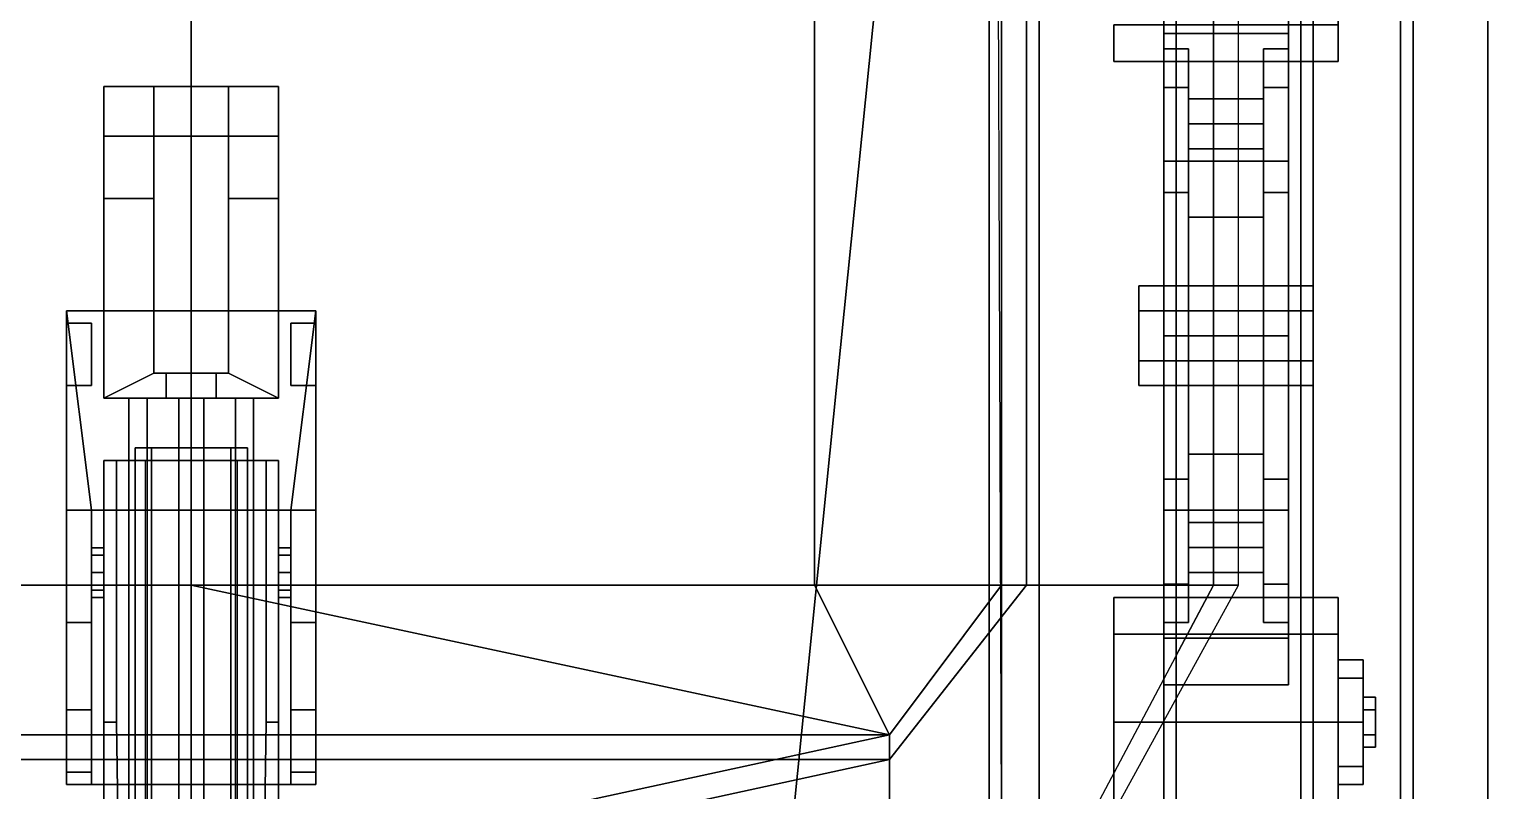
# Model space of a CAD drawing. Header units: millimetres. Extents: x -1.04 to 1.04, y -2.16 to 5.95.
# Drawn here: x -0.13 to 1.04, y -0.405 to 0.206 of the extents above; entities that cross this region are included whole.
import ezdxf

# ---------------------------------------------------------------- set-up
doc = ezdxf.new("R2010")
doc.units = ezdxf.units.MM
for name, color, linetype in [('fenders', 6, 'Continuous'), ('gun', 1, 'Continuous'), ('sleeve', 5, 'Continuous'), ('superstructure', 2, 'Continuous'), ('suspension', 5, 'Continuous'), ('tent1', 3, 'Continuous'), ('tracks', 3, 'Continuous'), ('turret', 2, 'Continuous'), ('wheels', 2, 'Continuous')]:
    doc.layers.add(name, color=color, linetype=linetype)

msp = doc.modelspace()

# ---------------------------------------------------------------- linework, layer by layer
for points in [[(0.65, -1.45, 0.82), (0.65, -1.84, 0.25), (0.65, 1.23, 0.25), (0.65, 1.9, 0.92)], [(0.65, -1.45, 0.82), (0.65, -1.45, 0.82), (0.65, 1.9, 0.92), (0.65, 0.68, 0.92)], [(0.65, 1.23, 0.25), (0.34, -1.84, 0.25), (-0.34, -1.84, 0.25), (-0.65, 1.23, 0.25)], [(0.65, 1.23, 0.25), (0.65, -1.84, 0.25), (0.34, -1.84, 0.25), (0.65, 1.23, 0.25)], [(0.65, 0.68, 0.92), (0.65, 0.68, 0.92), (0.65, -1.186, 0.92), (0.65, -1.45, 0.82)], [(0.64, -0.42, 0.39), (0.64, 0.67, 0.39), (-0.64, 0.67, 0.39), (-0.64, -0.42, 0.39)], [(0.65, -0.42, 0.92), (0.6458, 0.67, 0.92), (0.64, 0.67, 0.39), (0.64, -0.42, 0.39)], [(0.89, -0.42, 0.92), (0.89, 0.25, 0.92), (0.65, 0.6628, 0.92), (0.65, -0.42, 0.92)], [(0.79, -0.42, 1.3), (0.79, 0.25, 1.3), (0.78, 0.25, 1.3), (0.78, -0.42, 1.3)], [(0.78, -0.42, 1.3), (0.78, 0.25, 1.3), (0.89, 0.25, 0.92), (0.89, -0.42, 0.92)], [(0.9, -0.42, 0.92), (0.9, 0.25, 0.92), (0.79, 0.25, 1.3), (0.79, -0.42, 1.3)]]:
    msp.add_3dface(points)
at = {"layer": 'fenders'}
for points in [[(0.9, 0.25, 0.92), (0.9, -0.42, 0.92), (0.97, -1.9, 0.92), (0.97, 1.9, 0.92)], [(0.97, -1.9, 0.92), (0.97, -1.9, 0.88), (0.97, 1.9, 0.88), (0.97, 1.9, 0.92)]]:
    msp.add_3dface(points, dxfattribs=at)
at = {"layer": 'gun'}
for points in [[(-0.07, 0.16, 1.51), (-0.07, 0.12, 1.48), (-0.07, 0.12, 1.64), (-0.07, 0.16, 1.64)], [(-0.03, 0.16, 1.52), (-0.07, 0.16, 1.51), (-0.07, 0.16, 1.64), (-0.03, 0.16, 1.64)], [(0.07, 0.16, 1.51), (0.07, 0.12, 1.48), (-0.07, 0.12, 1.48), (-0.07, 0.16, 1.51)], [(0.03, 0.16, 1.52), (0.07, 0.16, 1.51), (-0.07, 0.16, 1.51), (-0.03, 0.16, 1.52)], [(-0.03, 0.16, 1.64), (-0.07, 0.16, 1.64), (-0.07, 0.12, 1.64), (-0.03, 0.12, 1.64)], [(-0.03, 0.16, 1.52), (-0.03, 0.12, 1.64), (-0.03, 0.07, 1.63), (-0.03, 0.16, 1.52)], [(-0.03, 0.16, 1.52), (-0.03, 0.07, 1.63), (-0.03, -0.07, 1.63), (-0.03, -0.07, 1.52)], [(-0.03, 0.16, 1.52), (-0.03, 0.16, 1.64), (-0.03, 0.12, 1.64), (-0.03, 0.16, 1.52)], [(-0.03, 0.16, 1.52), (-0.03, -0.07, 1.52), (0.03, -0.07, 1.52), (0.03, 0.16, 1.52)], [(0.03, 0.16, 1.52), (0.03, 0.16, 1.52), (0.03, 0.07, 1.63), (0.03, 0.12, 1.64)], [(0.03, 0.07, 1.63), (0.03, 0.16, 1.52), (0.03, -0.07, 1.52), (0.03, -0.07, 1.63)], [(0.07, 0.16, 1.51), (0.03, 0.16, 1.52), (0.03, 0.16, 1.64), (0.07, 0.16, 1.64)], [(0.03, 0.16, 1.64), (0.03, 0.16, 1.63), (0.03, 0.16, 1.52), (0.03, 0.12, 1.64)], [(0.07, 0.16, 1.64), (0.03, 0.16, 1.64), (0.03, 0.12, 1.64), (0.07, 0.12, 1.64)], [(0.07, 0.16, 1.51), (0.07, 0.16, 1.64), (0.07, 0.12, 1.64), (0.07, 0.12, 1.48)], [(-0.07, 0.12, 1.64), (-0.07, 0.12, 1.48), (-0.07, 0.12, 1.48), (-0.07, 0.07, 1.63)], [(-0.07, 0.12, 1.48), (-0.07, -0.09, 1.48), (-0.07, -0.09, 1.63), (-0.07, 0.07, 1.63)], [(0.07, 0.12, 1.48), (0.07, -0.09, 1.48), (-0.07, -0.09, 1.48), (-0.07, 0.12, 1.48)], [(-0.07, 0.12, 1.67), (-0.07, 0.12, 1.64), (-0.07, 0.07, 1.63), (-0.07, 0.07, 1.67)], [(-0.03, 0.12, 1.67), (-0.07, 0.12, 1.67), (-0.07, 0.07, 1.67), (-0.03, 0.07, 1.67)], [(-0.03, 0.12, 1.64), (-0.07, 0.12, 1.64), (-0.07, 0.12, 1.67), (-0.03, 0.12, 1.67)], [(-0.03, 0.12, 1.64), (-0.03, 0.12, 1.67), (-0.03, 0.07, 1.67), (-0.03, 0.07, 1.63)], [(0.03, 0.12, 1.64), (0.03, 0.07, 1.63), (0.03, 0.07, 1.67), (0.03, 0.12, 1.67)], [(0.07, 0.12, 1.64), (0.03, 0.12, 1.64), (0.03, 0.12, 1.67), (0.07, 0.12, 1.67)], [(0.07, 0.12, 1.67), (0.03, 0.12, 1.67), (0.03, 0.07, 1.67), (0.07, 0.07, 1.67)], [(0.07, 0.07, 1.63), (0.07, 0.12, 1.48), (0.07, 0.12, 1.48), (0.07, 0.12, 1.64)], [(0.07, 0.07, 1.63), (0.07, -0.09, 1.63), (0.07, -0.09, 1.48), (0.07, 0.12, 1.48)], [(0.07, 0.07, 1.67), (0.07, 0.07, 1.63), (0.07, 0.12, 1.64), (0.07, 0.12, 1.67)], [(-0.03, 0.07, 1.63), (-0.07, 0.07, 1.63), (-0.07, -0.09, 1.63), (-0.03, -0.07, 1.63)], [(-0.03, 0.07, 1.67), (-0.07, 0.07, 1.67), (-0.07, 0.07, 1.63), (-0.03, 0.07, 1.63)], [(0.07, 0.07, 1.67), (0.03, 0.07, 1.67), (0.03, 0.07, 1.63), (0.07, 0.07, 1.63)], [(0.07, 0.07, 1.63), (0.03, 0.07, 1.63), (0.03, -0.07, 1.63), (0.07, -0.09, 1.63)], [(-0.02, -0.09, 1.63), (-0.02, -0.07, 1.63), (-0.03, -0.07, 1.63), (-0.07, -0.09, 1.63)], [(-0.03, -0.07, 1.52), (-0.03, -0.07, 1.63), (0.03, -0.07, 1.63), (0.03, -0.07, 1.52)], [(-0.02, -0.07, 1.63), (-0.02, -0.07, 1.7), (0.02, -0.07, 1.7), (0.02, -0.07, 1.63)], [(-0.02, -0.07, 1.63), (-0.02, -0.09, 1.63), (-0.02, -0.09, 1.7), (-0.02, -0.07, 1.7)], [(-0.02, -0.07, 1.7), (-0.02, -0.09, 1.7), (0.02, -0.09, 1.7), (0.02, -0.07, 1.7)], [(0.02, -0.07, 1.7), (0.02, -0.09, 1.7), (0.02, -0.09, 1.63), (0.02, -0.07, 1.63)], [(0.02, -0.07, 1.63), (0.02, -0.09, 1.63), (0.07, -0.09, 1.63), (0.03, -0.07, 1.63)], [(0.07, -0.09, 1.48), (0.07, -0.09, 1.63), (-0.07, -0.09, 1.63), (-0.07, -0.09, 1.48)], [(-0.05, -0.09, 1.57), (-0.0354, -0.09, 1.5346), (-0.0354, -0.94, 1.5346), (-0.05, -0.94, 1.57)], [(-0.0354, -0.09, 1.6054), (-0.05, -0.09, 1.57), (-0.05, -0.94, 1.57), (-0.0354, -0.94, 1.6054)], [(-0.0354, -0.09, 1.5346), (0, -0.09, 1.52), (0, -0.94, 1.52), (-0.0354, -0.94, 1.5346)], [(0, -0.09, 1.62), (-0.0354, -0.09, 1.6054), (-0.0354, -0.94, 1.6054), (0, -0.94, 1.62)], [(0.02, -0.09, 1.7), (-0.02, -0.09, 1.7), (-0.02, -0.09, 1.63), (0.02, -0.09, 1.63)], [(-0.01, -0.09, 1.68), (0, -0.09, 1.67), (0, -1.04, 1.67), (-0.01, -1.04, 1.68)], [(0, -0.09, 1.69), (-0.01, -0.09, 1.68), (-0.01, -1.04, 1.68), (0, -1.04, 1.69)], [(0, -0.09, 1.52), (0.0354, -0.09, 1.5346), (0.0354, -0.94, 1.5346), (0, -0.94, 1.52)], [(0, -0.09, 1.67), (0.01, -0.09, 1.68), (0.01, -1.04, 1.68), (0, -1.04, 1.67)], [(0.01, -0.09, 1.68), (0, -0.09, 1.69), (0, -1.04, 1.69), (0.01, -1.04, 1.68)], [(0.0354, -0.09, 1.6054), (0, -0.09, 1.62), (0, -0.94, 1.62), (0.0354, -0.94, 1.6054)], [(0.0354, -0.09, 1.5346), (0.05, -0.09, 1.57), (0.05, -0.94, 1.57), (0.0354, -0.94, 1.5346)], [(0.05, -0.09, 1.57), (0.0354, -0.09, 1.6054), (0.0354, -0.94, 1.6054), (0.05, -0.94, 1.57)]]:
    msp.add_3dface(points, dxfattribs=at)
at = {"layer": 'sleeve'}
for points in [[(-0.07, -0.14, 1.62), (-0.06, -0.14, 1.6), (-0.06, -0.14, 1.52), (-0.07, -0.14, 1.52)], [(-0.07, -0.35, 1.6), (-0.07, -0.14, 1.62), (-0.07, -0.14, 1.52), (-0.07, -0.35, 1.52)], [(-0.05, -0.14, 1.52), (0, -0.14, 1.47), (-0.05, -0.14, 1.4834), (-0.07, -0.14, 1.52)], [(-0.07, -0.14, 1.52), (-0.05, -0.14, 1.4834), (-0.05, -0.93, 1.4834), (-0.07, -1.02, 1.52)], [(-0.05, -0.14, 1.6566), (-0.0318, -0.14, 1.6482), (-0.05, -0.14, 1.62), (-0.07, -0.14, 1.62)], [(-0.07, -0.14, 1.62), (-0.05, -0.14, 1.62), (-0.06, -0.14, 1.6), (-0.07, -0.14, 1.62)], [(-0.07, -0.14, 1.62), (-0.07, -0.35, 1.6), (-0.07, -1.03, 1.6), (-0.07, -1.03, 1.62)], [(-0.05, -0.14, 1.6566), (-0.07, -0.14, 1.62), (-0.07, -1.03, 1.62), (-0.05, -1.03, 1.6566)], [(-0.06, -0.14, 1.6), (-0.06, -0.35, 1.6), (-0.06, -0.35, 1.52), (-0.06, -0.14, 1.52)], [(-0.05, -0.14, 1.52), (-0.06, -0.14, 1.52), (-0.06, -0.35, 1.52), (-0.05, -1.02, 1.52)], [(0, -0.14, 1.5), (-0.05, -0.14, 1.52), (-0.05, -1.02, 1.52), (0, -1.02, 1.5)], [(0, -0.14, 1.5), (0, -0.14, 1.47), (0, -0.14, 1.47), (-0.05, -0.14, 1.52)], [(-0.05, -0.14, 1.4834), (0, -0.14, 1.47), (0, -0.93, 1.47), (-0.05, -0.93, 1.4834)], [(-0.05, -0.14, 1.6566), (-0.0368, -0.14, 1.6601), (-0.0318, -0.14, 1.6482), (-0.05, -0.14, 1.6566)], [(-0.0368, -0.14, 1.6601), (-0.05, -0.14, 1.6566), (-0.05, -1.03, 1.6566), (-0.0368, -1.03, 1.6601)], [(-0.0318, -0.13, 1.7118), (0.045, -0.13, 1.68), (0.0318, -0.13, 1.6482), (-0.045, -0.13, 1.68)], [(-0.0318, -0.13, 1.7118), (-0.045, -0.13, 1.68), (-0.045, -1.31, 1.68), (-0.0318, -1.31, 1.7118)], [(-0.045, -0.13, 1.68), (0.0318, -0.13, 1.6482), (0, -0.13, 1.635), (-0.0318, -0.13, 1.6482)], [(-0.045, -0.13, 1.68), (-0.0318, -0.13, 1.6482), (-0.0318, -1.31, 1.6482), (-0.045, -1.31, 1.68)], [(-0.0368, -0.14, 1.6601), (0, -0.14, 1.635), (-0.0318, -0.14, 1.6482)], [(0, -0.13, 1.725), (0.0318, -0.13, 1.7118), (0.045, -0.13, 1.68), (-0.0318, -0.13, 1.7118)], [(-0.0318, -0.13, 1.6482), (0, -0.13, 1.635), (0, -1.31, 1.635), (-0.0318, -1.31, 1.6482)], [(0, -0.13, 1.725), (-0.0318, -0.13, 1.7118), (-0.0318, -1.31, 1.7118), (0, -1.31, 1.725)], [(0, -0.13, 1.635), (0.0318, -0.13, 1.6482), (0.0318, -1.31, 1.6482), (0, -1.31, 1.635)], [(0.0318, -0.13, 1.7118), (0, -0.13, 1.725), (0, -1.31, 1.725), (0.0318, -1.31, 1.7118)], [(0.05, -0.14, 1.52), (0, -0.14, 1.5), (0, -1.02, 1.5), (0.05, -1.02, 1.52)], [(0.07, -0.14, 1.52), (0.05, -0.14, 1.4834), (0, -0.14, 1.47), (0.05, -0.14, 1.52)], [(0.05, -0.14, 1.52), (0, -0.14, 1.47), (0, -0.14, 1.47), (0, -0.14, 1.5)], [(0, -0.14, 1.47), (0.05, -0.14, 1.4834), (0.05, -0.93, 1.4834), (0, -0.93, 1.47)], [(0.0318, -0.14, 1.6482), (0.05, -0.14, 1.62), (0, -0.14, 1.635)], [(0.045, -0.13, 1.68), (0.0318, -0.13, 1.7118), (0.0318, -1.31, 1.7118), (0.045, -1.31, 1.68)], [(0.0318, -0.13, 1.6482), (0.045, -0.13, 1.68), (0.045, -1.31, 1.68), (0.0318, -1.31, 1.6482)], [(0.05, -0.14, 1.6566), (0.07, -0.14, 1.62), (0.05, -0.14, 1.62), (0.0318, -0.14, 1.6482)], [(0.05, -0.14, 1.6566), (0.0368, -0.14, 1.6601), (0.0368, -1.03, 1.6601), (0.05, -1.03, 1.6566)], [(0.06, -0.14, 1.52), (0.05, -0.14, 1.52), (0.05, -1.02, 1.52), (0.06, -0.35, 1.52)], [(0.05, -0.14, 1.4834), (0.07, -0.14, 1.52), (0.07, -1.02, 1.52), (0.05, -0.93, 1.4834)], [(0.07, -0.14, 1.62), (0.07, -0.14, 1.62), (0.06, -0.14, 1.6), (0.05, -0.14, 1.62)], [(0.07, -0.14, 1.62), (0.05, -0.14, 1.6566), (0.05, -1.03, 1.6566), (0.07, -1.03, 1.62)], [(0.06, -0.35, 1.6), (0.06, -0.14, 1.6), (0.06, -0.14, 1.52), (0.06, -0.35, 1.52)], [(0.06, -0.14, 1.6), (0.07, -0.14, 1.62), (0.07, -0.14, 1.52), (0.06, -0.14, 1.52)], [(0.07, -0.14, 1.62), (0.07, -0.35, 1.6), (0.07, -0.35, 1.52), (0.07, -0.14, 1.52)], [(0.07, -0.35, 1.6), (0.07, -0.14, 1.62), (0.07, -1.03, 1.62), (0.07, -1.03, 1.6)], [(-0.07, -0.21, 1.57), (-0.07, -0.2159, 1.5559), (-0.08, -0.2159, 1.5559), (-0.08, -0.21, 1.57)], [(-0.07, -0.2159, 1.5841), (-0.07, -0.21, 1.57), (-0.08, -0.21, 1.57), (-0.08, -0.2159, 1.5841)], [(0.08, -0.21, 1.57), (0.08, -0.2159, 1.5559), (0.07, -0.2159, 1.5559), (0.07, -0.21, 1.57)], [(0.08, -0.2159, 1.5841), (0.08, -0.21, 1.57), (0.07, -0.21, 1.57), (0.07, -0.2159, 1.5841)], [(-0.07, -0.2159, 1.5559), (-0.07, -0.23, 1.55), (-0.08, -0.23, 1.55), (-0.08, -0.2159, 1.5559)], [(-0.07, -0.23, 1.59), (-0.07, -0.2159, 1.5841), (-0.08, -0.2159, 1.5841), (-0.08, -0.23, 1.59)], [(0.08, -0.2159, 1.5559), (0.08, -0.23, 1.55), (0.07, -0.23, 1.55), (0.07, -0.2159, 1.5559)], [(0.08, -0.23, 1.59), (0.08, -0.2159, 1.5841), (0.07, -0.2159, 1.5841), (0.07, -0.23, 1.59)], [(-0.07, -0.23, 1.55), (-0.07, -0.2441, 1.5559), (-0.08, -0.2441, 1.5559), (-0.08, -0.23, 1.55)], [(-0.07, -0.2441, 1.5841), (-0.07, -0.23, 1.59), (-0.08, -0.23, 1.59), (-0.08, -0.2441, 1.5841)], [(0.08, -0.23, 1.55), (0.08, -0.2441, 1.5559), (0.07, -0.2441, 1.5559), (0.07, -0.23, 1.55)], [(0.08, -0.2441, 1.5841), (0.08, -0.23, 1.59), (0.07, -0.23, 1.59), (0.07, -0.2441, 1.5841)], [(-0.07, -0.2441, 1.5559), (-0.07, -0.25, 1.57), (-0.08, -0.25, 1.57), (-0.08, -0.2441, 1.5559)], [(-0.07, -0.25, 1.57), (-0.07, -0.2441, 1.5841), (-0.08, -0.2441, 1.5841), (-0.08, -0.25, 1.57)], [(0.08, -0.2441, 1.5559), (0.08, -0.25, 1.57), (0.07, -0.25, 1.57), (0.07, -0.2441, 1.5559)], [(0.08, -0.25, 1.57), (0.08, -0.2441, 1.5841), (0.07, -0.2441, 1.5841), (0.07, -0.25, 1.57)], [(-0.06, -0.35, 1.6), (-0.07, -0.35, 1.6), (-0.07, -0.35, 1.52), (-0.06, -0.35, 1.52)], [(-0.06, -0.35, 1.52), (-0.07, -0.35, 1.52), (-0.07, -1.02, 1.52), (-0.05, -1.02, 1.52)], [(0.07, -0.35, 1.52), (0.06, -0.35, 1.52), (0.05, -1.02, 1.52), (0.07, -1.02, 1.52)], [(0.07, -0.35, 1.6), (0.06, -0.35, 1.6), (0.06, -0.35, 1.52), (0.07, -0.35, 1.52)]]:
    msp.add_3dface(points, dxfattribs=at)
at = {"layer": 'superstructure'}
for points in [[(0.65, 0.25, 2.03), (0.82, 0.25, 1.3), (0.82, -0.24, 1.3), (0.65, -0.24, 2.03)], [(0.65, -0.24, 2.03), (0.67, -0.24, 2.03), (0.67, 0.25, 2.03), (0.65, 0.25, 2.03)], [(0.67, -0.24, 2.03), (0.84, -0.24, 1.3), (0.84, 0.25, 1.3), (0.67, 0.25, 2.03)], [(0.82, 0.25, 1.3), (0.79, 0.25, 1.3), (0.79, -0.2965, 1.3), (0.82, -0.24, 1.3)], [(0.65, -0.24, 2.03), (0.82, -0.24, 1.3), (0.56, -0.73, 1.3), (0.56, -0.36, 2.03)], [(0.56, -0.38, 2.03), (0.56, -0.75, 1.3), (0.84, -0.24, 1.3), (0.67, -0.24, 2.03)], [(0.56, -0.36, 2.03), (0.56, -0.38, 2.03), (0.67, -0.24, 2.03), (0.65, -0.24, 2.03)], [(-0.56, -0.36, 2.03), (-0.56, -0.38, 2.03), (0.56, -0.38, 2.03), (0.56, -0.36, 2.03)], [(0.56, -0.36, 2.03), (0.14, -0.4512, 1.85), (-0.43, -0.4512, 1.85), (-0.56, -0.36, 2.03)], [(0.56, -0.36, 2.03), (0.56, -0.73, 1.3), (0.14, -0.659, 1.44), (0.14, -0.4512, 1.85)], [(-0.56, -0.38, 2.03), (-0.43, -0.4712, 1.85), (0.14, -0.4712, 1.85), (0.56, -0.38, 2.03)], [(0.14, -0.4712, 1.85), (0.14, -0.679, 1.44), (0.56, -0.75, 1.3), (0.56, -0.38, 2.03)]]:
    msp.add_3dface(points, dxfattribs=at)
at = {"layer": 'suspension'}
for points in [[(0.9, 0.93, 0.24), (0.9, -0.44, 0.24), (0.9, -0.44, 0.37), (0.9, 0.93, 0.37)], [(0.9, 0.93, 0.37), (0.9, -0.44, 0.37), (1.04, -0.44, 0.37), (1.04, 0.93, 0.37)], [(1.04, 0.93, 0.24), (1.04, -0.44, 0.24), (0.9, -0.44, 0.24), (0.9, 0.93, 0.24)], [(1.04, -0.44, 0.37), (1.04, -0.44, 0.24), (1.04, 0.93, 0.24), (1.04, 0.93, 0.37)]]:
    msp.add_3dface(points, dxfattribs=at)
at = {"layer": 'tent1'}
for points in [[(0, -0.24, 1.98), (0, 0.25, 1.98), (-0.5, 0.25, 1.99), (-0.5, -0.24, 1.99)], [(0.5, -0.24, 1.99), (0.5, 0.25, 1.99), (0, 0.25, 1.98), (0, -0.24, 1.98)], [(0.65, -0.24, 2.03), (0.65, 0.25, 2.03), (0.5, 0.25, 1.99), (0.5, -0.24, 1.99)], [(0.56, -0.36, 2.03), (0, -0.24, 1.98), (-0.5, -0.24, 1.99), (-0.56, -0.36, 2.03)], [(0.56, -0.36, 2.03), (0.5, -0.24, 1.99), (0, -0.24, 1.98), (0.56, -0.36, 2.03)], [(0.56, -0.36, 2.03), (0.65, -0.24, 2.03), (0.5, -0.24, 1.99), (0.56, -0.36, 2.03)]]:
    msp.add_3dface(points, dxfattribs=at)
at = {"layer": 'tracks'}
for points in [[(0.68, 1.18, -0.04), (0.68, -1.32, -0.04), (0.68, -1.31, -0.01), (0.68, 1.16, -0.01)], [(0.98, -1.31, -0.01), (0.98, -1.32, -0.04), (0.98, 1.18, -0.04), (0.98, 1.16, -0.01)], [(0.68, 1.16, -0.01), (0.68, -1.31, -0.01), (0.98, -1.31, -0.01), (0.98, 1.16, -0.01)], [(0.68, -1.62, 0.74), (0.68, -1.61, 0.78), (0.68, 0.29, 0.78), (0.68, 0.28, 0.74)], [(0.68, 0.29, 0.78), (0.68, -1.61, 0.78), (0.98, -1.61, 0.78), (0.98, 0.29, 0.78)], [(0.98, 0.29, 0.78), (0.98, -1.61, 0.78), (0.98, -1.62, 0.74), (0.98, 0.28, 0.74)], [(0.98, 0.28, 0.74), (0.98, -1.62, 0.74), (0.68, -1.62, 0.74), (0.68, 0.28, 0.74)]]:
    msp.add_3dface(points, dxfattribs=at)
at = {"layer": 'turret'}
for points in [[(-0.1, -0.02, 1.32), (0.1, -0.02, 1.32), (0.1, -0.02, 1.31), (-0.1, -0.02, 1.31)], [(-0.08, -0.18, 1.32), (0.08, -0.18, 1.32), (0.1, -0.02, 1.32), (-0.1, -0.02, 1.32)], [(-0.1, -0.18, 1.32), (-0.08, -0.18, 1.32), (-0.1, -0.02, 1.32)], [(-0.1, -0.02, 1.31), (-0.1, -0.4, 1.31), (-0.1, -0.18, 1.32), (-0.1, -0.02, 1.32)], [(0.08, -0.18, 1.32), (0.1, -0.18, 1.32), (0.1, -0.02, 1.32)], [(0.1, -0.02, 1.32), (0.1, -0.18, 1.32), (0.1, -0.4, 1.31), (0.1, -0.02, 1.31)], [(-0.1, -0.03, 0.39), (-0.1, -0.08, 0.39), (-0.1, -0.08, 1.31), (-0.1, -0.03, 1.31)], [(-0.1, -0.03, 1.31), (-0.08, -0.03, 1.31), (-0.08, -0.03, 0.39), (-0.1, -0.03, 0.39)], [(-0.08, -0.08, 0.39), (-0.08, -0.03, 0.39), (-0.08, -0.03, 1.31), (-0.08, -0.08, 1.31)], [(0.08, -0.03, 1.31), (0.1, -0.03, 1.31), (0.1, -0.03, 0.39), (0.08, -0.03, 0.39)], [(0.08, -0.03, 0.39), (0.08, -0.08, 0.39), (0.08, -0.08, 1.31), (0.08, -0.03, 1.31)], [(0.1, -0.08, 0.39), (0.1, -0.03, 0.39), (0.1, -0.03, 1.31), (0.1, -0.08, 1.31)], [(-0.1, -0.08, 0.39), (-0.08, -0.08, 0.39), (-0.08, -0.08, 1.31), (-0.1, -0.08, 1.31)], [(0.08, -0.08, 0.39), (0.1, -0.08, 0.39), (0.1, -0.08, 1.31), (0.08, -0.08, 1.31)], [(-0.1, -0.4, 1.32), (-0.1, -0.27, 1.61), (-0.1, -0.18, 1.61), (-0.1, -0.18, 1.32)], [(-0.1, -0.18, 1.61), (-0.08, -0.18, 1.61), (-0.08, -0.18, 1.32), (-0.1, -0.18, 1.32)], [(-0.1, -0.27, 1.61), (-0.08, -0.27, 1.61), (-0.08, -0.18, 1.61), (-0.1, -0.18, 1.61)], [(-0.1, -0.18, 1.32), (-0.1, -0.4, 1.31), (-0.1, -0.4, 1.32), (-0.1, -0.18, 1.32)], [(-0.08, -0.27, 1.61), (-0.08, -0.4, 1.32), (-0.08, -0.18, 1.32), (-0.08, -0.18, 1.61)], [(-0.08, -0.4, 1.32), (0.08, -0.4, 1.32), (0.08, -0.18, 1.32), (-0.08, -0.18, 1.32)], [(0.08, -0.27, 1.61), (0.1, -0.27, 1.61), (0.1, -0.18, 1.61), (0.08, -0.18, 1.61)], [(0.08, -0.18, 1.61), (0.1, -0.18, 1.61), (0.1, -0.18, 1.32), (0.08, -0.18, 1.32)], [(0.08, -0.4, 1.32), (0.08, -0.27, 1.61), (0.08, -0.18, 1.61), (0.08, -0.18, 1.32)], [(0.1, -0.27, 1.61), (0.1, -0.4, 1.32), (0.1, -0.18, 1.32), (0.1, -0.18, 1.61)], [(0.1, -0.4, 1.31), (0.1, -0.18, 1.32), (0.1, -0.18, 1.32), (0.1, -0.4, 1.32)], [(-0.1, -0.4, 1.32), (-0.08, -0.4, 1.32), (-0.08, -0.27, 1.61), (-0.1, -0.27, 1.61)], [(0.08, -0.4, 1.32), (0.1, -0.4, 1.32), (0.1, -0.27, 1.61), (0.08, -0.27, 1.61)], [(-0.1, -0.34, 0.39), (-0.1, -0.39, 0.39), (-0.1, -0.39, 1.31), (-0.1, -0.34, 1.31)], [(-0.08, -0.34, 0.39), (-0.1, -0.34, 0.39), (-0.1, -0.34, 1.31), (-0.08, -0.34, 1.31)], [(-0.08, -0.39, 0.39), (-0.08, -0.34, 0.39), (-0.08, -0.34, 1.31), (-0.08, -0.39, 1.31)], [(0.1, -0.34, 0.39), (0.08, -0.34, 0.39), (0.08, -0.34, 1.31), (0.1, -0.34, 1.31)], [(0.08, -0.34, 0.39), (0.08, -0.39, 0.39), (0.08, -0.39, 1.31), (0.08, -0.34, 1.31)], [(0.1, -0.39, 0.39), (0.1, -0.34, 0.39), (0.1, -0.34, 1.31), (0.1, -0.39, 1.31)], [(-0.1, -0.39, 0.39), (-0.08, -0.39, 0.39), (-0.08, -0.39, 1.31), (-0.1, -0.39, 1.31)], [(0.08, -0.39, 0.39), (0.1, -0.39, 0.39), (0.1, -0.39, 1.31), (0.08, -0.39, 1.31)], [(-0.1, -0.4, 1.31), (0.1, -0.4, 1.31), (0.1, -0.4, 1.32), (-0.1, -0.4, 1.32)]]:
    msp.add_3dface(points, dxfattribs=at)
at = {"layer": 'wheels'}
for points in [[(0.88, 0.2025, 0.39), (0.88, 0.24, 0.25), (0.78, 0.24, 0.25), (0.78, 0.2025, 0.39)], [(0.78, 0.2025, 0.39), (0.78, 0.24, 0.25), (0.78, 0.19, 0.25), (0.78, 0.1592, 0.365)], [(0.88, 0.24, 0.25), (0.88, 0.2025, 0.11), (0.78, 0.2025, 0.11), (0.78, 0.24, 0.25)], [(0.78, 0.24, 0.25), (0.78, 0.2025, 0.11), (0.78, 0.1592, 0.135), (0.78, 0.19, 0.25)], [(0.88, 0.24, 0.25), (0.88, 0.2025, 0.39), (0.88, 0.1592, 0.365), (0.88, 0.19, 0.25)], [(0.88, 0.2025, 0.11), (0.88, 0.24, 0.25), (0.88, 0.19, 0.25), (0.88, 0.1592, 0.135)], [(0.92, 0.18, 0.66), (0.92, 0.2093, 0.5893), (0.92, 0.2446, 0.6246), (0.92, 0.23, 0.66)], [(0.92, 0.2093, 0.7307), (0.92, 0.18, 0.66), (0.92, 0.23, 0.66), (0.92, 0.2446, 0.6954)], [(0.74, 0.18, 0.66), (0.74, 0.2093, 0.5893), (0.92, 0.2093, 0.5893), (0.92, 0.18, 0.66)], [(0.74, 0.2093, 0.7307), (0.74, 0.18, 0.66), (0.92, 0.18, 0.66), (0.92, 0.2093, 0.7307)], [(0.88, 0.2025, 0.11), (0.88, 0.1, 0.0075), (0.78, 0.1, 0.0075), (0.78, 0.2025, 0.11)], [(0.78, 0.2025, 0.11), (0.78, 0.1, 0.0075), (0.78, 0.075, 0.0508), (0.78, 0.1592, 0.135)], [(0.88, 0.1, 0.4925), (0.88, 0.2025, 0.39), (0.78, 0.2025, 0.39), (0.78, 0.1, 0.4925)], [(0.78, 0.1, 0.4925), (0.78, 0.2025, 0.39), (0.78, 0.1592, 0.365), (0.78, 0.075, 0.4492)], [(0.88, 0.1, 0.0075), (0.88, 0.2025, 0.11), (0.88, 0.1592, 0.135), (0.88, 0.075, 0.0508)], [(0.88, 0.2025, 0.39), (0.88, 0.1, 0.4925), (0.88, 0.075, 0.4492), (0.88, 0.1592, 0.365)], [(0.8, 0.19, 0.25), (0.8, 0.1592, 0.365), (0.78, 0.1592, 0.365), (0.78, 0.19, 0.25)], [(0.8, 0.1592, 0.135), (0.8, 0.19, 0.25), (0.78, 0.19, 0.25), (0.78, 0.1592, 0.135)], [(0.8, 0.1592, 0.365), (0.8, 0.19, 0.25), (0.8, 0.15, 0.25), (0.8, 0.1299, 0.325)], [(0.8, 0.1592, 0.135), (0.8, 0.1299, 0.175), (0.8, 0.15, 0.25), (0.8, 0.19, 0.25)], [(0.86, 0.1592, 0.365), (0.86, 0.1299, 0.325), (0.86, 0.15, 0.25), (0.86, 0.19, 0.25)], [(0.86, 0.1592, 0.365), (0.86, 0.19, 0.25), (0.88, 0.19, 0.25), (0.88, 0.1592, 0.365)], [(0.86, 0.1592, 0.135), (0.86, 0.19, 0.25), (0.86, 0.15, 0.25), (0.86, 0.1299, 0.175)], [(0.86, 0.19, 0.25), (0.86, 0.1592, 0.135), (0.88, 0.1592, 0.135), (0.88, 0.19, 0.25)], [(0.8, 0.075, 0.0508), (0.8, 0.1592, 0.135), (0.78, 0.1592, 0.135), (0.78, 0.075, 0.0508)], [(0.8, 0.1592, 0.365), (0.8, 0.075, 0.4492), (0.78, 0.075, 0.4492), (0.78, 0.1592, 0.365)], [(0.8, 0.1299, 0.325), (0.8, 0, 0.25), (0.8, -0.02, 0.2846), (0.8, 0.1592, 0.365)], [(0.8, 0.1592, 0.365), (0.8, -0.02, 0.2846), (0.8, 0.1099, 0.3596)], [(0.8, 0.1592, 0.135), (0.8, 0.075, 0.0508), (0.8, 0.055, 0.0855), (0.8, 0.1099, 0.1404)], [(0.8, 0.1099, 0.1404), (0.8, -0.02, 0.2154), (0.8, 0, 0.25), (0.8, 0.1592, 0.135)], [(0.8, 0.1592, 0.135), (0.8, 0, 0.25), (0.8, 0.1299, 0.175)], [(0.8, 0.1592, 0.365), (0.8, 0.1099, 0.3596), (0.8, 0.055, 0.4145), (0.8, 0.075, 0.4492)], [(0.86, 0.1592, 0.365), (0.86, 0, 0.25), (0.86, 0.1299, 0.325)], [(0.86, 0.1099, 0.3596), (0.86, -0.02, 0.2846), (0.86, 0, 0.25), (0.86, 0.1592, 0.365)], [(0.86, 0.1592, 0.135), (0.86, -0.02, 0.2154), (0.86, 0.1099, 0.1404)], [(0.86, 0.1299, 0.175), (0.86, 0, 0.25), (0.86, -0.02, 0.2154), (0.86, 0.1592, 0.135)], [(0.86, 0.1592, 0.135), (0.86, 0.1099, 0.1404), (0.86, 0.055, 0.0855), (0.86, 0.075, 0.0508)], [(0.86, 0.1592, 0.135), (0.86, 0.075, 0.0508), (0.88, 0.075, 0.0508), (0.88, 0.1592, 0.135)], [(0.86, 0.1592, 0.365), (0.86, 0.075, 0.4492), (0.86, 0.055, 0.4145), (0.86, 0.1099, 0.3596)], [(0.86, 0.075, 0.4492), (0.86, 0.1592, 0.365), (0.88, 0.1592, 0.365), (0.88, 0.075, 0.4492)], [(0.86, 0.15, 0.25), (0.86, 0.1299, 0.325), (0.8, 0.1299, 0.325), (0.8, 0.15, 0.25)], [(0.86, 0.1299, 0.175), (0.86, 0.15, 0.25), (0.8, 0.15, 0.25), (0.8, 0.1299, 0.175)], [(0.86, 0.1299, 0.325), (0.86, 0, 0.25), (0.8, 0, 0.25), (0.8, 0.1299, 0.325)], [(0.86, 0, 0.25), (0.86, 0.1299, 0.175), (0.8, 0.1299, 0.175), (0.8, 0, 0.25)], [(0.86, -0.02, 0.2846), (0.86, 0.1099, 0.3596), (0.8, 0.1099, 0.3596), (0.8, -0.02, 0.2846)], [(0.86, 0.055, 0.0855), (0.86, 0.1099, 0.1404), (0.8, 0.1099, 0.1404), (0.8, 0.055, 0.0855)], [(0.86, 0.1099, 0.1404), (0.86, -0.02, 0.2154), (0.8, -0.02, 0.2154), (0.8, 0.1099, 0.1404)], [(0.86, 0.1099, 0.3596), (0.86, 0.055, 0.4145), (0.8, 0.055, 0.4145), (0.8, 0.1099, 0.3596)], [(0.78, 0.1, 0.0075), (0.78, -0.04, -0.03), (0.78, -0.04, 0.02), (0.78, 0.075, 0.0508)], [(0.88, 0.1, 0.0075), (0.88, -0.04, -0.03), (0.78, -0.04, -0.03), (0.78, 0.1, 0.0075)], [(0.78, -0.04, 0.53), (0.78, 0.1, 0.4925), (0.78, 0.075, 0.4492), (0.78, -0.04, 0.48)], [(0.88, -0.04, 0.53), (0.88, 0.1, 0.4925), (0.78, 0.1, 0.4925), (0.78, -0.04, 0.53)], [(0.88, -0.04, -0.03), (0.88, 0.1, 0.0075), (0.88, 0.075, 0.0508), (0.88, -0.04, 0.02)], [(0.88, 0.1, 0.4925), (0.88, -0.04, 0.53), (0.88, -0.04, 0.48), (0.88, 0.075, 0.4492)], [(0.8, -0.04, 0.02), (0.8, 0.075, 0.0508), (0.78, 0.075, 0.0508), (0.78, -0.04, 0.02)], [(0.8, 0.075, 0.4492), (0.8, -0.04, 0.48), (0.78, -0.04, 0.48), (0.78, 0.075, 0.4492)], [(0.8, -0.04, 0.02), (0.8, -0.02, 0.0654), (0.8, 0.055, 0.0855), (0.8, 0.075, 0.0508)], [(0.8, -0.04, 0.48), (0.8, 0.075, 0.4492), (0.8, 0.055, 0.4145), (0.8, -0.02, 0.4346)], [(0.86, -0.04, 0.02), (0.86, 0.075, 0.0508), (0.86, 0.055, 0.0855), (0.86, -0.02, 0.0654)], [(0.86, 0.075, 0.0508), (0.86, -0.04, 0.02), (0.88, -0.04, 0.02), (0.88, 0.075, 0.0508)], [(0.86, -0.04, 0.48), (0.86, 0.075, 0.4492), (0.88, 0.075, 0.4492), (0.88, -0.04, 0.48)], [(0.86, -0.04, 0.48), (0.86, -0.02, 0.4346), (0.86, 0.055, 0.4145), (0.86, 0.075, 0.4492)], [(0.86, -0.02, 0.0654), (0.86, 0.055, 0.0855), (0.8, 0.055, 0.0855), (0.8, -0.02, 0.0654)], [(0.86, 0.055, 0.4145), (0.86, -0.02, 0.4346), (0.8, -0.02, 0.4346), (0.8, 0.055, 0.4145)], [(0.8, 0, 0.25), (0.8, -0.02, 0.2154), (0.76, -0.02, 0.2154), (0.76, 0, 0.25)], [(0.8, -0.02, 0.2846), (0.8, 0, 0.25), (0.76, 0, 0.25), (0.76, -0.02, 0.2846)], [(0.86, -0.02, 0.2154), (0.86, 0, 0.25), (0.9, 0, 0.25), (0.9, -0.02, 0.2154)], [(0.86, 0, 0.25), (0.86, -0.02, 0.2846), (0.9, -0.02, 0.2846), (0.9, 0, 0.25)], [(0.8, -0.02, 0.2154), (0.8, -0.06, 0.2154), (0.76, -0.06, 0.2154), (0.76, -0.02, 0.2154)], [(0.8, -0.06, 0.2846), (0.8, -0.02, 0.2846), (0.76, -0.02, 0.2846), (0.76, -0.06, 0.2846)], [(0.8, -0.02, 0.4346), (0.8, -0.02, 0.2846), (0.8, -0.06, 0.2846), (0.8, -0.04, 0.48)], [(0.86, -0.02, 0.4346), (0.86, -0.02, 0.2846), (0.8, -0.02, 0.2846), (0.8, -0.02, 0.4346)], [(0.8, -0.06, 0.0654), (0.8, -0.06, 0.2154), (0.8, -0.02, 0.2154), (0.8, -0.04, 0.02)], [(0.8, -0.04, 0.02), (0.8, -0.02, 0.2154), (0.8, -0.02, 0.0654)], [(0.86, -0.02, 0.2154), (0.86, -0.02, 0.0654), (0.8, -0.02, 0.0654), (0.8, -0.02, 0.2154)], [(0.86, -0.06, 0.4346), (0.86, -0.06, 0.2846), (0.86, -0.02, 0.2846), (0.86, -0.04, 0.48)], [(0.86, -0.04, 0.48), (0.86, -0.02, 0.2846), (0.86, -0.02, 0.4346)], [(0.86, -0.02, 0.0654), (0.86, -0.02, 0.2154), (0.86, -0.06, 0.2154), (0.86, -0.04, 0.02)], [(0.86, -0.02, 0.2846), (0.86, -0.06, 0.2846), (0.9, -0.06, 0.2846), (0.9, -0.02, 0.2846)], [(0.86, -0.06, 0.2154), (0.86, -0.02, 0.2154), (0.9, -0.02, 0.2154), (0.9, -0.06, 0.2154)], [(0.8, -0.155, 0.0508), (0.8, -0.04, 0.02), (0.78, -0.04, 0.02), (0.78, -0.155, 0.0508)], [(0.78, -0.04, -0.03), (0.78, -0.18, 0.0075), (0.78, -0.155, 0.0508), (0.78, -0.04, 0.02)], [(0.88, -0.04, -0.03), (0.88, -0.18, 0.0075), (0.78, -0.18, 0.0075), (0.78, -0.04, -0.03)], [(0.78, -0.18, 0.4925), (0.78, -0.04, 0.53), (0.78, -0.04, 0.48), (0.78, -0.155, 0.4492)], [(0.88, -0.18, 0.4925), (0.88, -0.04, 0.53), (0.78, -0.04, 0.53), (0.78, -0.18, 0.4925)], [(0.8, -0.04, 0.48), (0.8, -0.155, 0.4492), (0.78, -0.155, 0.4492), (0.78, -0.04, 0.48)], [(0.8, -0.04, 0.48), (0.8, -0.06, 0.2846), (0.8, -0.06, 0.4346)], [(0.8, -0.04, 0.02), (0.8, -0.155, 0.0508), (0.8, -0.135, 0.0855), (0.8, -0.06, 0.0654)], [(0.8, -0.04, 0.48), (0.8, -0.06, 0.4346), (0.8, -0.135, 0.4145), (0.8, -0.155, 0.4492)], [(0.86, -0.04, 0.02), (0.86, -0.06, 0.2154), (0.86, -0.06, 0.0654)], [(0.86, -0.04, 0.02), (0.86, -0.06, 0.0654), (0.86, -0.135, 0.0855), (0.86, -0.155, 0.0508)], [(0.86, -0.04, 0.02), (0.86, -0.155, 0.0508), (0.88, -0.155, 0.0508), (0.88, -0.04, 0.02)], [(0.86, -0.155, 0.4492), (0.86, -0.04, 0.48), (0.88, -0.04, 0.48), (0.88, -0.155, 0.4492)], [(0.86, -0.04, 0.48), (0.86, -0.155, 0.4492), (0.86, -0.135, 0.4145), (0.86, -0.06, 0.4346)], [(0.88, -0.18, 0.0075), (0.88, -0.04, -0.03), (0.88, -0.04, 0.02), (0.88, -0.155, 0.0508)], [(0.88, -0.04, 0.53), (0.88, -0.18, 0.4925), (0.88, -0.155, 0.4492), (0.88, -0.04, 0.48)], [(0.8, -0.08, 0.25), (0.8, -0.06, 0.2846), (0.76, -0.06, 0.2846), (0.76, -0.08, 0.25)], [(0.8, -0.06, 0.2154), (0.8, -0.08, 0.25), (0.76, -0.08, 0.25), (0.76, -0.06, 0.2154)], [(0.86, -0.1899, 0.3596), (0.86, -0.06, 0.2846), (0.8, -0.06, 0.2846), (0.8, -0.1899, 0.3596)], [(0.8, -0.1899, 0.3596), (0.8, -0.06, 0.2846), (0.8, -0.08, 0.25), (0.8, -0.2392, 0.365)], [(0.86, -0.06, 0.2846), (0.86, -0.06, 0.4346), (0.8, -0.06, 0.4346), (0.8, -0.06, 0.2846)], [(0.86, -0.06, 0.2154), (0.86, -0.1899, 0.1404), (0.8, -0.1899, 0.1404), (0.8, -0.06, 0.2154)], [(0.8, -0.2099, 0.175), (0.8, -0.08, 0.25), (0.8, -0.06, 0.2154), (0.8, -0.2392, 0.135)], [(0.8, -0.2392, 0.135), (0.8, -0.06, 0.2154), (0.8, -0.1899, 0.1404)], [(0.86, -0.135, 0.0855), (0.86, -0.06, 0.0654), (0.8, -0.06, 0.0654), (0.8, -0.135, 0.0855)], [(0.86, -0.06, 0.0654), (0.86, -0.06, 0.2154), (0.8, -0.06, 0.2154), (0.8, -0.06, 0.0654)], [(0.86, -0.06, 0.4346), (0.86, -0.135, 0.4145), (0.8, -0.135, 0.4145), (0.8, -0.06, 0.4346)], [(0.86, -0.2392, 0.365), (0.86, -0.06, 0.2846), (0.86, -0.1899, 0.3596)], [(0.86, -0.2099, 0.325), (0.86, -0.08, 0.25), (0.86, -0.06, 0.2846), (0.86, -0.2392, 0.365)], [(0.86, -0.06, 0.2846), (0.86, -0.08, 0.25), (0.9, -0.08, 0.25), (0.9, -0.06, 0.2846)], [(0.86, -0.1899, 0.1404), (0.86, -0.06, 0.2154), (0.86, -0.08, 0.25), (0.86, -0.2392, 0.135)], [(0.86, -0.08, 0.25), (0.86, -0.06, 0.2154), (0.9, -0.06, 0.2154), (0.9, -0.08, 0.25)], [(0.86, -0.08, 0.25), (0.86, -0.2099, 0.325), (0.8, -0.2099, 0.325), (0.8, -0.08, 0.25)], [(0.8, -0.2392, 0.365), (0.8, -0.08, 0.25), (0.8, -0.2099, 0.325)], [(0.86, -0.2099, 0.175), (0.86, -0.08, 0.25), (0.8, -0.08, 0.25), (0.8, -0.2099, 0.175)], [(0.86, -0.2392, 0.135), (0.86, -0.08, 0.25), (0.86, -0.2099, 0.175)], [(0.86, -0.1899, 0.1404), (0.86, -0.135, 0.0855), (0.8, -0.135, 0.0855), (0.8, -0.1899, 0.1404)], [(0.8, -0.2392, 0.135), (0.8, -0.1899, 0.1404), (0.8, -0.135, 0.0855), (0.8, -0.155, 0.0508)], [(0.86, -0.135, 0.4145), (0.86, -0.1899, 0.3596), (0.8, -0.1899, 0.3596), (0.8, -0.135, 0.4145)], [(0.8, -0.2392, 0.365), (0.8, -0.155, 0.4492), (0.8, -0.135, 0.4145), (0.8, -0.1899, 0.3596)], [(0.86, -0.2392, 0.135), (0.86, -0.155, 0.0508), (0.86, -0.135, 0.0855), (0.86, -0.1899, 0.1404)], [(0.86, -0.2392, 0.365), (0.86, -0.1899, 0.3596), (0.86, -0.135, 0.4145), (0.86, -0.155, 0.4492)], [(0.78, -0.18, 0.0075), (0.78, -0.2825, 0.11), (0.78, -0.2392, 0.135), (0.78, -0.155, 0.0508)], [(0.8, -0.2392, 0.135), (0.8, -0.155, 0.0508), (0.78, -0.155, 0.0508), (0.78, -0.2392, 0.135)], [(0.8, -0.155, 0.4492), (0.8, -0.2392, 0.365), (0.78, -0.2392, 0.365), (0.78, -0.155, 0.4492)], [(0.78, -0.2825, 0.39), (0.78, -0.18, 0.4925), (0.78, -0.155, 0.4492), (0.78, -0.2392, 0.365)], [(0.86, -0.155, 0.0508), (0.86, -0.2392, 0.135), (0.88, -0.2392, 0.135), (0.88, -0.155, 0.0508)], [(0.86, -0.2392, 0.365), (0.86, -0.155, 0.4492), (0.88, -0.155, 0.4492), (0.88, -0.2392, 0.365)], [(0.88, -0.2825, 0.11), (0.88, -0.18, 0.0075), (0.88, -0.155, 0.0508), (0.88, -0.2392, 0.135)], [(0.88, -0.18, 0.4925), (0.88, -0.2825, 0.39), (0.88, -0.2392, 0.365), (0.88, -0.155, 0.4492)], [(0.88, -0.18, 0.0075), (0.88, -0.2825, 0.11), (0.78, -0.2825, 0.11), (0.78, -0.18, 0.0075)], [(0.88, -0.2825, 0.39), (0.88, -0.18, 0.4925), (0.78, -0.18, 0.4925), (0.78, -0.2825, 0.39)], [(0.86, -0.2099, 0.325), (0.86, -0.23, 0.25), (0.8, -0.23, 0.25), (0.8, -0.2099, 0.325)], [(0.8, -0.2392, 0.365), (0.8, -0.2099, 0.325), (0.8, -0.23, 0.25), (0.8, -0.27, 0.25)], [(0.86, -0.23, 0.25), (0.86, -0.2099, 0.175), (0.8, -0.2099, 0.175), (0.8, -0.23, 0.25)], [(0.8, -0.2392, 0.135), (0.8, -0.27, 0.25), (0.8, -0.23, 0.25), (0.8, -0.2099, 0.175)], [(0.86, -0.2392, 0.365), (0.86, -0.27, 0.25), (0.86, -0.23, 0.25), (0.86, -0.2099, 0.325)], [(0.86, -0.2392, 0.135), (0.86, -0.2099, 0.175), (0.86, -0.23, 0.25), (0.86, -0.27, 0.25)], [(0.8, -0.2392, 0.365), (0.8, -0.27, 0.25), (0.78, -0.27, 0.25), (0.78, -0.2392, 0.365)], [(0.78, -0.32, 0.25), (0.78, -0.2825, 0.39), (0.78, -0.2392, 0.365), (0.78, -0.27, 0.25)], [(0.8, -0.27, 0.25), (0.8, -0.2392, 0.135), (0.78, -0.2392, 0.135), (0.78, -0.27, 0.25)], [(0.78, -0.2825, 0.11), (0.78, -0.32, 0.25), (0.78, -0.27, 0.25), (0.78, -0.2392, 0.135)], [(0.86, -0.27, 0.25), (0.86, -0.2392, 0.365), (0.88, -0.2392, 0.365), (0.88, -0.27, 0.25)], [(0.86, -0.2392, 0.135), (0.86, -0.27, 0.25), (0.88, -0.27, 0.25), (0.88, -0.2392, 0.135)], [(0.88, -0.2825, 0.39), (0.88, -0.32, 0.25), (0.88, -0.27, 0.25), (0.88, -0.2392, 0.365)], [(0.88, -0.32, 0.25), (0.88, -0.2825, 0.11), (0.88, -0.2392, 0.135), (0.88, -0.27, 0.25)], [(0.74, -0.2793, 0.5793), (0.74, -0.25, 0.65), (0.92, -0.25, 0.65), (0.92, -0.2793, 0.5793)], [(0.74, -0.25, 0.65), (0.74, -0.2793, 0.7207), (0.92, -0.2793, 0.7207), (0.92, -0.25, 0.65)], [(0.92, -0.25, 0.65), (0.92, -0.2793, 0.7207), (0.92, -0.3146, 0.6854), (0.92, -0.3, 0.65)], [(0.92, -0.2793, 0.5793), (0.92, -0.25, 0.65), (0.92, -0.3, 0.65), (0.92, -0.3146, 0.6146)], [(0.74, -0.2793, 0.7207), (0.74, -0.35, 0.75), (0.92, -0.35, 0.75), (0.92, -0.2793, 0.7207)], [(0.74, -0.35, 0.55), (0.74, -0.2793, 0.5793), (0.92, -0.2793, 0.5793), (0.92, -0.35, 0.55)], [(0.92, -0.2793, 0.7207), (0.92, -0.35, 0.75), (0.92, -0.35, 0.7), (0.92, -0.3146, 0.6854)], [(0.92, -0.35, 0.55), (0.92, -0.2793, 0.5793), (0.92, -0.3146, 0.6146), (0.92, -0.35, 0.6)], [(0.88, -0.32, 0.25), (0.88, -0.2825, 0.39), (0.78, -0.2825, 0.39), (0.78, -0.32, 0.25)], [(0.88, -0.2825, 0.11), (0.88, -0.32, 0.25), (0.78, -0.32, 0.25), (0.78, -0.2825, 0.11)], [(0.92, -0.3, 0.65), (0.92, -0.3146, 0.6854), (0.94, -0.3146, 0.6854), (0.94, -0.3, 0.65)], [(0.92, -0.3146, 0.6146), (0.92, -0.3, 0.65), (0.94, -0.3, 0.65), (0.94, -0.3146, 0.6146)], [(0.94, -0.3146, 0.6146), (0.94, -0.3, 0.65), (0.94, -0.33, 0.65), (0.94, -0.34, 0.6327)], [(0.94, -0.3, 0.65), (0.94, -0.3146, 0.6854), (0.94, -0.34, 0.6673), (0.94, -0.33, 0.65)], [(0.92, -0.3146, 0.6854), (0.92, -0.35, 0.7), (0.94, -0.35, 0.7), (0.94, -0.3146, 0.6854)], [(0.92, -0.35, 0.6), (0.92, -0.3146, 0.6146), (0.94, -0.3146, 0.6146), (0.94, -0.35, 0.6)], [(0.94, -0.35, 0.6), (0.94, -0.3146, 0.6146), (0.94, -0.34, 0.6327), (0.94, -0.36, 0.6327)], [(0.94, -0.3146, 0.6854), (0.94, -0.35, 0.7), (0.94, -0.34, 0.6673)], [(0.94, -0.34, 0.6327), (0.94, -0.33, 0.65), (0.95, -0.33, 0.65), (0.95, -0.34, 0.6327)], [(0.94, -0.33, 0.65), (0.94, -0.34, 0.6673), (0.95, -0.34, 0.6673), (0.95, -0.33, 0.65)], [(0.95, -0.33, 0.65), (0.95, -0.37, 0.65), (0.95, -0.36, 0.6327), (0.95, -0.34, 0.6327)], [(0.95, -0.34, 0.6673), (0.95, -0.36, 0.6673), (0.95, -0.37, 0.65), (0.95, -0.33, 0.65)], [(0.74, -0.35, 0.75), (0.74, -0.4207, 0.7207), (0.92, -0.4207, 0.7207), (0.92, -0.35, 0.75)], [(0.74, -0.4207, 0.5793), (0.74, -0.35, 0.55), (0.92, -0.35, 0.55), (0.92, -0.4207, 0.5793)], [(0.92, -0.35, 0.75), (0.92, -0.4207, 0.7207), (0.92, -0.3854, 0.6854), (0.92, -0.35, 0.7)], [(0.92, -0.35, 0.7), (0.92, -0.3854, 0.6854), (0.94, -0.3854, 0.6854), (0.94, -0.35, 0.7)], [(0.92, -0.3854, 0.6146), (0.92, -0.35, 0.6), (0.94, -0.35, 0.6), (0.94, -0.3854, 0.6146)], [(0.92, -0.4207, 0.5793), (0.92, -0.35, 0.55), (0.92, -0.35, 0.6), (0.92, -0.3854, 0.6146)], [(0.94, -0.35, 0.7), (0.94, -0.3854, 0.6854), (0.94, -0.36, 0.6673), (0.94, -0.34, 0.6673)], [(0.94, -0.36, 0.6327), (0.94, -0.34, 0.6327), (0.95, -0.34, 0.6327), (0.95, -0.36, 0.6327)], [(0.94, -0.34, 0.6673), (0.94, -0.36, 0.6673), (0.95, -0.36, 0.6673), (0.95, -0.34, 0.6673)], [(0.94, -0.3854, 0.6146), (0.94, -0.35, 0.6), (0.94, -0.36, 0.6327)], [(0.94, -0.4, 0.65), (0.94, -0.3854, 0.6146), (0.94, -0.36, 0.6327), (0.94, -0.37, 0.65)], [(0.94, -0.3854, 0.6854), (0.94, -0.4, 0.65), (0.94, -0.37, 0.65), (0.94, -0.36, 0.6673)], [(0.94, -0.37, 0.65), (0.94, -0.36, 0.6327), (0.95, -0.36, 0.6327), (0.95, -0.37, 0.65)], [(0.94, -0.36, 0.6673), (0.94, -0.37, 0.65), (0.95, -0.37, 0.65), (0.95, -0.36, 0.6673)], [(0.92, -0.45, 0.65), (0.92, -0.4207, 0.5793), (0.92, -0.3854, 0.6146), (0.92, -0.4, 0.65)], [(0.92, -0.4207, 0.7207), (0.92, -0.45, 0.65), (0.92, -0.4, 0.65), (0.92, -0.3854, 0.6854)], [(0.92, -0.3854, 0.6854), (0.92, -0.4, 0.65), (0.94, -0.4, 0.65), (0.94, -0.3854, 0.6854)], [(0.92, -0.4, 0.65), (0.92, -0.3854, 0.6146), (0.94, -0.3854, 0.6146), (0.94, -0.4, 0.65)]]:
    msp.add_3dface(points, dxfattribs=at)

doc.saveas('drawing.dxf')
